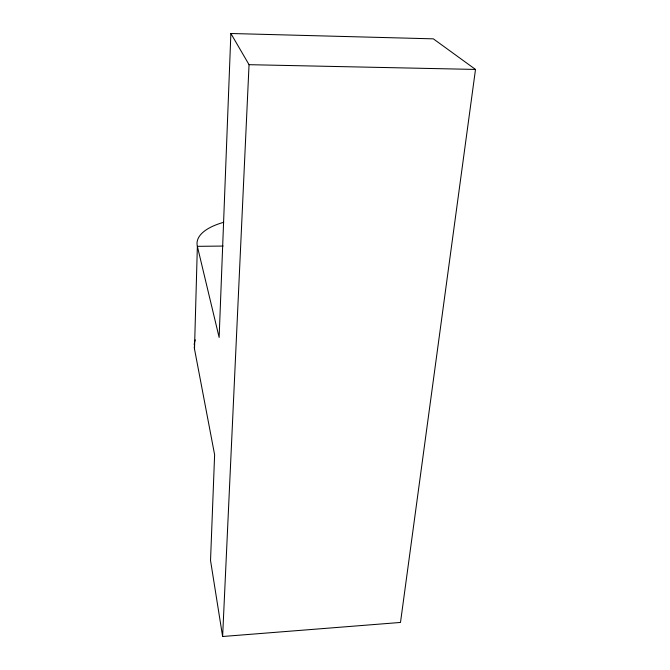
<?xml version="1.0" encoding="UTF-8"?>
<svg xmlns="http://www.w3.org/2000/svg" width="670" height="670" viewBox="0 0 670 670"><rect width="100%" height="100%" fill="white"/><g stroke="black" fill="none" stroke-linecap="round" stroke-linejoin="round"><path stroke-width="1" d="M223.102 246.058L197.365 246.334L219.14 337.429L230.874 33.5L433.348 38.843L475.499 69.437L400.493 622.447L222.616 636.5L210.531 560.472L214.618 454.721L194.501 348.986L197.365 246.334A76.866 29.773 3.5 0 1 223.688 222.306M222.616 636.5L249.047 64.68L230.874 33.5M249.047 64.68L475.499 69.437M194.501 348.986A73.549 34.999 3.4 0 1 194.233 346.934M194.216 344.874A73.549 34.999 3.4 0 1 195.272 339.858"/></g></svg>
